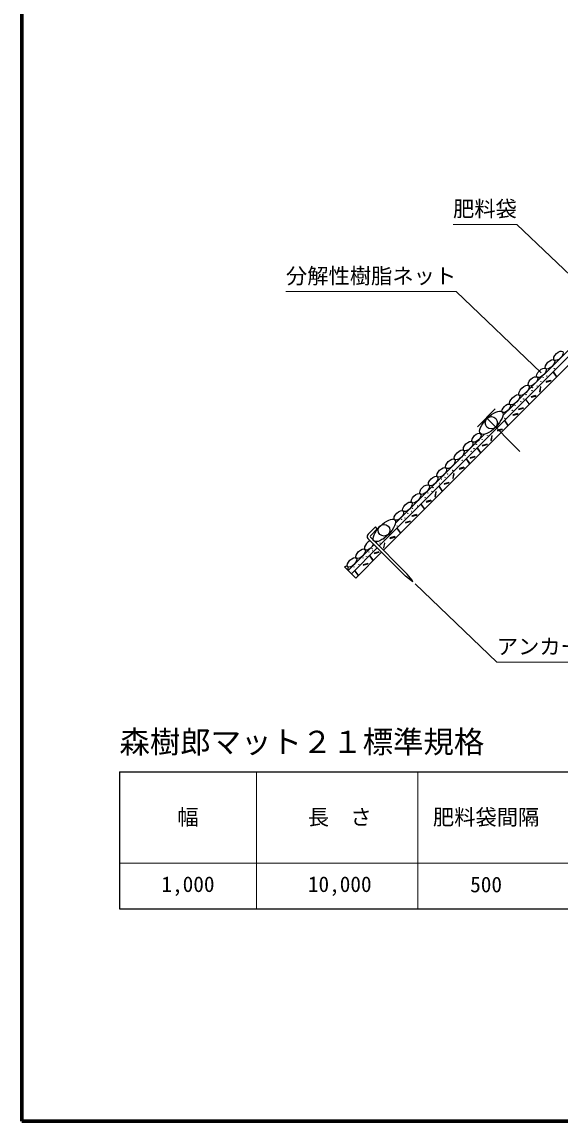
# Model space of a CAD drawing. Units: millimetres, scale not verified. Extents: x 200 to 8200, y 200 to 5825.
# Drawn here: x 200 to 1970, y 200 to 3812 of the extents above; entities that cross this region are included whole.
import ezdxf
from ezdxf.enums import TextEntityAlignment as Align

# ---------------------------------------------------------------- set-up
doc = ezdxf.new("R2010")
doc.units = ezdxf.units.MM
doc.header["$LTSCALE"] = 20
doc.layers.add('C-MTR', color=5, linetype='Continuous')
doc.layers.add('C-MTR-TXT', color=5, linetype='Continuous')
for name, color, linetype, lineweight in [('C-MTR-FRAM', 5, 'Continuous', 25), ('C-MTR-LINE', 5, 'Continuous', 13), ('C-STR', 7, 'Continuous', 25), ('C-STR-HTXT', 1, 'Continuous', 13), ('C-TTL', 2, 'Continuous', 70)]:
    doc.layers.add(name, color=color, linetype=linetype, lineweight=lineweight)
doc.styles.add('ＭＳ ゴシック', font='')
doc.styles.get('ＭＳ ゴシック').set_extended_font_data('MS Gothic')

msp = doc.modelspace()

# ---------------------------------------------------------------- linework, layer by layer
at = {"layer": 'C-MTR-FRAM'}
for p, q in [((520.78, 1347.23), (520.78, 897.23)), ((520.78, 1347.23), (4135.24, 1347.23)), ((520.78, 897.23), (4135.24, 897.23))]:
    msp.add_line(p, q, dxfattribs=at)
at = {"layer": 'C-MTR-LINE'}
for p, q in [((971.17, 1346.23), (971.17, 896.23)), ((1502.51, 1348.23), (1502.51, 898.23)), ((520.78, 1047.23), (3829.49, 1047.23))]:
    msp.add_line(p, q, dxfattribs=at)
at = {"layer": 'C-STR'}
for p, q in [((1374.71, 2089.66), (2075.45, 2790.4)), ((1781.88, 2518.03), (2064.84, 2801)), ((1388.86, 2075.52), (2089.6, 2776.26)), ((1949.06, 2660.47), (1947.75, 2659.55)), ((1947.75, 2659.55), (1956.93, 2646.44)), ((1958.24, 2647.36), (1949.06, 2660.47)), ((1956.93, 2647.36), (1958.24, 2646.44)), ((1905.34, 2612.51), (1902.56, 2596.76)), ((1904.14, 2596.48), (1906.92, 2612.24)), ((1906.92, 2612.24), (1905.34, 2612.51)), ((1939.31, 2633.76), (1923.86, 2629.62)), ((1923.86, 2629.62), (1924.27, 2628.08)), ((1924.27, 2628.08), (1939.72, 2632.22)), ((1939.72, 2633.76), (1939.31, 2632.22)), ((1858.88, 2570.29), (1857.57, 2569.37)), ((1857.57, 2569.37), (1866.75, 2556.27)), ((1868.06, 2557.18), (1858.88, 2570.29)), ((1889.47, 2583.92), (1874.01, 2579.78)), ((1874.43, 2578.23), (1889.88, 2582.37)), ((1889.88, 2583.92), (1889.47, 2582.37)), ((1902.56, 2596.48), (1904.14, 2596.76)), ((1756.92, 2540.28), (1698.09, 2481.45)), ((1781.88, 2518.03), (1820.9, 2557.06)), ((1849.13, 2543.59), (1833.68, 2539.45)), ((1833.68, 2539.45), (1834.09, 2537.9)), ((1834.09, 2537.9), (1849.55, 2542.04)), ((1849.55, 2543.59), (1849.13, 2542.04)), ((1866.75, 2557.18), (1868.06, 2556.27)), ((1837.82, 2400.55), (1727.51, 2510.86)), ((1789.27, 2500.68), (1787.96, 2499.77)), ((1787.96, 2499.77), (1797.14, 2486.66)), ((1798.45, 2487.58), (1789.27, 2500.68)), ((1830.37, 2524.82), (1814.91, 2520.68)), ((1814.91, 2520.68), (1815.33, 2519.13)), ((1815.33, 2519.13), (1830.78, 2523.27)), ((1830.78, 2524.82), (1830.37, 2523.27)), ((1428.63, 2164.79), (1720.34, 2456.49)), ((1779.53, 2473.98), (1764.07, 2469.84)), ((1764.07, 2469.84), (1764.48, 2468.29)), ((1764.48, 2468.29), (1779.94, 2472.43)), ((1779.94, 2473.98), (1779.53, 2472.43)), ((1797.14, 2487.58), (1798.45, 2486.66)), ((1729.68, 2424.13), (1714.23, 2419.99)), ((1714.23, 2419.99), (1714.64, 2418.45)), ((1714.64, 2418.45), (1730.1, 2422.59)), ((1730.1, 2424.13), (1729.68, 2422.59)), ((1745.56, 2452.73), (1742.78, 2436.97)), ((1742.78, 2436.69), (1744.36, 2436.97)), ((1744.36, 2436.69), (1747.13, 2452.45)), ((1689.35, 2383.8), (1673.89, 2379.66)), ((1689.76, 2383.8), (1689.35, 2382.26)), ((1699.1, 2410.51), (1697.79, 2409.59)), ((1697.79, 2409.59), (1706.96, 2396.48)), ((1708.27, 2397.4), (1699.1, 2410.51)), ((1706.96, 2397.4), (1708.27, 2396.48)), ((1653.82, 2348.27), (1638.36, 2344.13)), ((1654.23, 2348.27), (1653.82, 2346.72)), ((1662.25, 2374.06), (1671.43, 2360.95)), ((1672.74, 2361.87), (1663.57, 2374.97)), ((1671.43, 2361.87), (1672.74, 2360.95)), ((1673.89, 2379.66), (1674.31, 2378.11)), ((1674.31, 2378.11), (1689.76, 2382.26)), ((1619.85, 2327.02), (1617.07, 2311.26)), ((1618.65, 2310.98), (1621.42, 2326.74)), ((1621.42, 2326.74), (1619.85, 2327.02)), ((1638.36, 2344.13), (1638.78, 2342.58)), ((1638.78, 2342.58), (1654.23, 2346.72)), ((1573.39, 2284.8), (1572.08, 2283.88)), ((1572.08, 2283.88), (1581.25, 2270.77)), ((1582.57, 2271.69), (1573.39, 2284.8)), ((1603.97, 2298.43), (1588.52, 2294.28)), ((1588.93, 2292.74), (1604.39, 2296.88)), ((1604.39, 2298.43), (1603.97, 2296.88)), ((1617.07, 2310.98), (1618.65, 2311.26)), ((1545.23, 2239.69), (1529.78, 2235.54)), ((1545.65, 2239.69), (1545.23, 2238.14)), ((1561.11, 2268.28), (1558.33, 2252.52)), ((1558.33, 2252.24), (1559.91, 2252.52)), ((1559.91, 2252.24), (1562.69, 2268)), ((1581.25, 2271.69), (1582.57, 2270.77)), ((1514.65, 2226.06), (1513.34, 2225.14)), ((1513.34, 2225.14), (1522.51, 2212.03)), ((1523.83, 2212.95), (1514.65, 2226.06)), ((1522.51, 2212.95), (1523.83, 2212.03)), ((1529.78, 2235.54), (1530.19, 2234)), ((1530.19, 2234), (1545.65, 2238.14)), ((1476.81, 2171.27), (1461.36, 2167.13)), ((1461.77, 2165.58), (1477.23, 2169.72)), ((1477.23, 2171.27), (1476.81, 2169.72)), ((1498.27, 2192.76), (1482.81, 2188.62)), ((1482.81, 2188.62), (1483.22, 2187.08)), ((1483.22, 2187.08), (1498.68, 2191.22)), ((1498.68, 2192.76), (1498.27, 2191.22)), ((1339.15, 2128.76), (1362.44, 2152.06)), ((1368.8, 2145.7), (1347.55, 2124.44)), ((1368.8, 2145.7), (1362.44, 2152.06)), ((1435.72, 2147.13), (1434.41, 2146.21)), ((1434.41, 2146.21), (1443.59, 2133.11)), ((1444.9, 2134.02), (1435.72, 2147.13)), ((1443.59, 2134.02), (1444.9, 2133.11)), ((1337.29, 2114.33), (1461.14, 1990.55)), ((1347.26, 2117.09), (1467.5, 1996.92)), ((1364.11, 2100.26), (1368.11, 2104.26)), ((1392, 2099.17), (1389.23, 2083.42)), ((1390.8, 2083.14), (1393.58, 2098.9)), ((1393.58, 2098.9), (1392, 2099.17)), ((1425.97, 2120.43), (1410.52, 2116.28)), ((1410.52, 2116.28), (1410.93, 2114.74)), ((1410.93, 2114.74), (1426.39, 2118.88)), ((1426.39, 2120.43), (1425.97, 2118.88)), ((1272.99, 2009.15), (1357.74, 2093.89)), ((1283.6, 1998.54), (1368.35, 2083.29)), ((1297.74, 1984.4), (1382.49, 2069.15)), ((1374.27, 2070.61), (1358.82, 2066.47)), ((1358.82, 2066.47), (1359.23, 2064.92)), ((1359.23, 2064.92), (1374.69, 2069.06)), ((1374.69, 2070.61), (1374.27, 2069.06)), ((1389.23, 2083.14), (1390.8, 2083.42)), ((1337.58, 2032.04), (1322.13, 2027.9)), ((1322.13, 2027.9), (1322.54, 2026.35)), ((1322.54, 2026.35), (1338, 2030.49)), ((1338, 2032.04), (1337.58, 2030.49)), ((1345.54, 2056.95), (1344.23, 2056.03)), ((1344.23, 2056.03), (1353.41, 2042.93)), ((1354.72, 2043.85), (1345.54, 2056.95)), ((1353.41, 2043.85), (1354.72, 2042.93)), ((1260.66, 2021.47), (1297.74, 1984.4)), ((1296.49, 2007.9), (1295.18, 2006.98)), ((1295.18, 2006.98), (1304.36, 1993.88)), ((1305.67, 1994.79), (1296.49, 2007.9)), ((1304.36, 1994.79), (1305.67, 1993.88)), ((1480.94, 1975), (1461.14, 1990.55)), ((1483.06, 1977.12), (1467.5, 1996.92)), ((1480.94, 1975), (1485.54, 1972.53)), ((1485.54, 1972.53), (1483.06, 1977.12))]:
    msp.add_line(p, q, dxfattribs=at)
at = {"layer": 'C-STR', "color": 1}
msp.add_line((1562.69, 2268), (1561.11, 2268.28), dxfattribs=at)
at = {"layer": 'C-STR'}
for centre in [(1964.77, 2693.77), (1914.57, 2643.57), (1925.99, 2648.43), (1935.41, 2663.84), (1951.11, 2672.14), (1877.78, 2600.21), (1878.58, 2609.95), (1894.54, 2615.57), (1906.87, 2629.28), (1850.3, 2572.71), (1858, 2587), (1869.42, 2591.86), (1801.47, 2530.47), (1812.89, 2535.32), (1822.3, 2550.74), (1829.8, 2558.8), (1841.22, 2563.66), (1787.8, 2508.83), (1743.56, 2465.97), (1694.69, 2423.69), (1702.33, 2435.45), (1706.11, 2428.55), (1713.75, 2440.3), (1731.24, 2452.26), (1657.79, 2386.22), (1666.49, 2395.49), (1677.91, 2400.35), (1686.99, 2409.4), (1629.25, 2351.66), (1636.95, 2365.95), (1648.37, 2370.81), (1588.02, 2321.13), (1591.8, 2314.24), (1599.44, 2325.99), (1616.93, 2337.95), (1552.18, 2281.18), (1563.6, 2286.04), (1572.68, 2295.09), (1580.38, 2309.38), (1514.29, 2243.29), (1525.71, 2248.15), (1535.13, 2263.56), (1548.06, 2269.08), (1548.3, 2270.71), (1484.92, 2213.36), (1500.63, 2221.65), (1447.91, 2176.91), (1459.33, 2181.77), (1468.75, 2197.19), (1481.68, 2202.71), (1434.25, 2155.28), (1377.68, 2098.71), (1390.01, 2112.42), (1341.14, 2070.14), (1351.68, 2080.68), (1352.56, 2075), (1363.1, 2085.54), (1308.15, 2029.24), (1321.81, 2050.88), (1333.23, 2055.74), (1283.03, 2005.53), (1292.45, 2020.95)]:
    msp.add_circle(centre, 0.3, dxfattribs=at)
at = {"layer": 'C-STR', "color": 3}
for centre, radius in [((1743.89, 2494.48), 20.18), ((1390.93, 2141.26), 19.17)]:
    msp.add_circle(centre, radius, dxfattribs=at)
at = {"layer": 'C-STR'}
for centre, radius, start, end in [((1347.83, 2120.3), 12.12, 135.76262, 209.53793), ((1350.79, 2120.63), 5, 130.3409, 225.01704)]:
    msp.add_arc(centre, radius, start, end, dxfattribs=at)
for centre, major_axis, ratio in [((1964.63, 2714.64), (14.16, 13.88), 0.491291), ((1908.62, 2658.54), (14.16, 13.88), 0.491291), ((1936.62, 2686.59), (14.16, 13.88), 0.491291), ((1880.61, 2630.5), (14.16, 13.88), 0.491291), ((1851.16, 2601.1), (-15.28, -15.52), 0.444635), ((1820.55, 2570.11), (-15.28, -15.52), 0.444635), ((1743.89, 2494.48), (35.67, 35.67), 0.4), ((1792.91, 2541.8), (12.52, 12.63), 0.493058), ((1695.18, 2445.26), (13.31, 13.3), 0.522861), ((1667.6, 2417.97), (14.1, 14.17), 0.50255), ((1638.34, 2388.89), (15.01, 15.03), 0.470757), ((1580.92, 2331.4), (-14.13, -14.15), 0.499968), ((1609.19, 2359.7), (14.14, 14.15), 0.499957), ((1552.65, 2303.1), (14.13, 14.15), 0.499968), ((1524.38, 2274.8), (14.13, 14.15), 0.499968), ((1496.11, 2246.5), (14.13, 14.15), 0.499968), ((1439.63, 2189.95), (-14.07, -14.09), 0.502097), ((1467.84, 2218.2), (-14.13, -14.15), 0.499968), ((1391.93, 2141), (-34.28, -34.32), 0.399979), ((1314.16, 2064.15), (13.95, 14.25), 0.49074), ((1285.62, 2035.68), (13.95, 14.25), 0.49074)]:
    msp.add_ellipse(centre, major_axis=major_axis, ratio=ratio, dxfattribs=at)
for centre, major_axis, ratio, start_param, end_param in [((1343.27, 2093.54), (15.17, 15.14), 0.463954, 1.0605909, 5.2238248), ((1257.52, 2007.54), (14.16, 13.88), 0.491291, 5.3721589, 7.2041759)]:
    msp.add_ellipse(centre, major_axis=major_axis, ratio=ratio, start_param=start_param, end_param=end_param, dxfattribs=at)
at = {"layer": 'C-STR-HTXT'}
for p, q in [((1617.93, 3146.5), (1827.93, 3146.5)), ((1827.93, 3146.5), (2107.47, 2879.01)), ((1068.3, 2926.13), (1628.3, 2926.13)), ((1628.3, 2926.13), (1907.83, 2658.64)), ((1493.09, 1965.44), (1761.79, 1708.32)), ((1761.79, 1708.32), (2426.79, 1708.32))]:
    msp.add_line(p, q, dxfattribs=at)
at = {"layer": 'C-TTL'}
msp.add_lwpolyline([(200, 200), (8200, 200), (8200, 5740), (200, 5740)], close=True, dxfattribs=at)

# ---------------------------------------------------------------- texts
at = {"layer": 'C-MTR', "style": 'ＭＳ ゴシック'}
msp.add_text('森樹郎マット２１標準規格', height=73.31, dxfattribs=at).set_placement((520.78, 1387.23), align=Align.BOTTOM_LEFT)
at = {"layer": 'C-MTR-TXT', "style": 'ＭＳ ゴシック'}
for s, p in [('幅', (746.12, 1198.7)), ('長\u3000さ', (1245.26, 1198.7)), ('肥料袋間隔', (1726.69, 1198.7))]:
    msp.add_text(s, height=51.32, dxfattribs=at).set_placement(p, align=Align.MIDDLE_CENTER)
for s, p in [('1,000', (746.12, 937.23)), ('10,000', (1245.26, 937.23)), ('500', (1726.69, 936.23))]:
    msp.add_text(s, height=51.32, dxfattribs=at).set_placement(p, align=Align.BOTTOM_CENTER)
at = {"layer": 'C-STR-HTXT', "color": 7, "style": 'ＭＳ ゴシック'}
for s, p in [('肥料袋', (1617.93, 3156.5)), ('分解性樹脂ネット', (1068.3, 2936.13)), ('アンカー φ9 L＝200', (1761.79, 1718.32))]:
    msp.add_text(s, height=51.32, dxfattribs=at).set_placement(p, align=Align.BOTTOM_LEFT)

doc.saveas('drawing.dxf')
